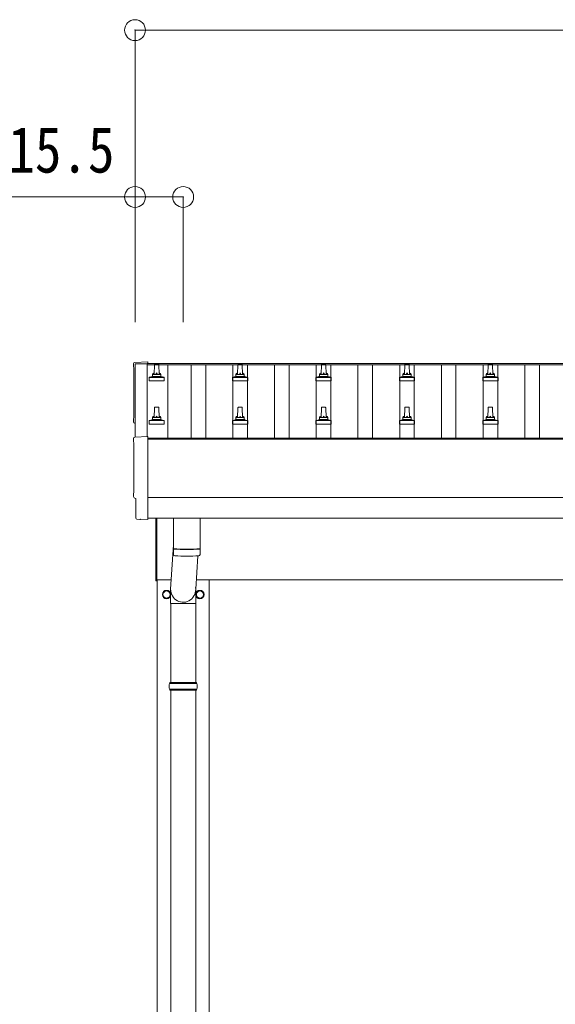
# Model space of a CAD drawing. Units: millimetres at full size, sheet at 1:50; details may follow other scales. Extents: x -14053 to 14053, y -9700 to 9700.
# Drawn here: x -9216 to -7932, y 1434 to 3795 of the extents above; entities that cross this region are included whole.
import ezdxf
from ezdxf.enums import TextEntityAlignment as Align

# ---------------------------------------------------------------- set-up
doc = ezdxf.new("R2010")
doc.units = ezdxf.units.MM
doc.header["$LTSCALE"] = 50
doc.header["$PDMODE"] = 32
doc.header["$PDSIZE"] = 50
for name, color, linetype, lineweight in [('0-2_建具', 4, 'Continuous', 9), ('0-5_仕上げ', 5, 'Continuous', 5), ('0-8_外構', 6, 'Continuous', 9), ('0-9_敷地', 7, 'Continuous', 9)]:
    doc.layers.add(name, color=color, linetype=linetype, lineweight=lineweight)
doc.styles.add('ＭＳ ゴシック', font='')
doc.styles.get('ＭＳ ゴシック').set_extended_font_data('MS Gothic')

msp = doc.modelspace()

# ---------------------------------------------------------------- linework, layer by layer
at = {"layer": '0-2_建具'}
for p, q in [((-8939.97, 2793.92), (-8939.97, 2969.96)), ((-8939.97, 2969.96), (-8910.97, 2969.96)), ((-8910.97, 2970.93), (-3510.47, 2970.93)), ((-8910.97, 2970.93), (-8910.97, 2967.34)), ((-8910.97, 2969.96), (-8910.97, 2795.44)), ((-8910.97, 2967.34), (-3487.97, 2967.34)), ((-8908.97, 2791.32), (-3510.47, 2791.32)), ((-8908.97, 2789.43), (-3487.97, 2789.43)), ((-3510.47, 2649.54), (-8908.97, 2649.54)), ((-8928.61, 2596.69), (-8935.53, 2597.05)), ((-8908.97, 2599.72), (-3510.47, 2599.72)), ((-8908.97, 2597.69), (-8908.97, 2596.69)), ((-8889.97, 2449.31), (-8889.97, 2599.72)), ((-8887.97, 2599.72), (-8887.97, 2449.31)), ((-8887.97, 2449.31), (-8889.97, 2449.31)), ((-8887.97, 2451.81), (-8853.17, 2451.81)), ((-8886.97, 2451.81), (-8886.97, -403.19)), ((-3510.01, 2451.81), (-8793.06, 2451.81)), ((-8761.97, -403.19), (-8761.97, 2451.81)), ((-8855.88, 2417.06), (-8855.98, 2417.06)), ((-8855.88, 2416.56), (-8855.98, 2416.56)), ((-8793.07, 2417.06), (-8792.97, 2417.06)), ((-8793.07, 2416.56), (-8792.97, 2416.56))]:
    msp.add_line(p, q, dxfattribs=at)
for points in [[(-8940.55, 2973.33), (-8908.97, 2974.98), (-8908.97, 2970.93)], [(-8940.55, 2793.89), (-8908.97, 2795.55), (-8908.97, 2597.69)], [(-8938.37, 2600.04), (-8938.37, 2647.07), (-8938.97, 2647.07)], [(-8927.86, 2596.96), (-8927.2, 2597.59), (-8908.97, 2596.69)]]:
    msp.add_lwpolyline(points, dxfattribs=at)
for points in [[(-8864.47, 2426.63), (-8872.97, 2421.72), (-8872.97, 2411.91), (-8864.47, 2407), (-8855.97, 2411.91), (-8855.97, 2421.72)], [(-8784.47, 2426.63), (-8775.97, 2421.72), (-8775.97, 2411.91), (-8784.47, 2407), (-8792.97, 2411.91), (-8792.97, 2421.72)]]:
    msp.add_lwpolyline(points, close=True, dxfattribs=at)
for centre, radius in [((-8864.47, 2416.81), 10), ((-8864.47, 2416.81), 8.5), ((-8784.47, 2416.81), 10), ((-8784.47, 2416.81), 8.5)]:
    msp.add_circle(centre, radius, dxfattribs=at)
for centre, start, end in [((-8864.47, 2416.81), 171.25399, 188.74601), ((-8864.47, 2416.81), 111.25399, 128.74601), ((-8864.47, 2416.81), 231.25399, 248.74601), ((-8864.47, 2416.81), 51.25399, 68.74601), ((-8864.47, 2416.81), 291.25399, 308.74601), ((-8864.47, 2416.81), 1.66581, 8.74601), ((-8864.47, 2416.81), 351.25399, 358.33419), ((-8784.47, 2416.81), 171.25399, 178.33419), ((-8784.47, 2416.81), 181.66581, 188.74601), ((-8784.47, 2416.81), 111.25399, 128.74601), ((-8784.47, 2416.81), 231.25399, 248.74601), ((-8784.47, 2416.81), 51.25399, 68.74601), ((-8784.47, 2416.81), 291.25399, 308.74601), ((-8784.47, 2416.81), 351.25399, 8.74601)]:
    msp.add_arc(centre, 8.6, start, end, dxfattribs=at)
for centre, major_axis, ratio, start_param, end_param in [((-8940.39, 2970.33), (-3, 0), 0.99863, 4.7647489, 6.2979817), ((-13706.25, 2899.9), (4763.38, 0), 0.99863, 6.2686928, 6.2979817), ((-8938.97, 2830.9), (-4.41, 0), 0.99863, 6.2686928, 7.6252171), ((-8940.39, 2790.9), (-3, 0), 0.99863, 4.7647489, 6.2979817), ((-13706.25, 2720.47), (4763.38, 0), 0.99863, 6.2686928, 6.2979817), ((-8938.97, 2651.47), (-4.41, 0), 0.99863, 6.2686928, 7.8539816), ((-8935.36, 2600.05), (-2.18, -2.07), 0.9974, 5.5252311, 7.0411395), ((-8928.55, 2597.69), (-0.727, -0.69), 0.9974, 0.7579542, 1.5707963)]:
    msp.add_ellipse(centre, major_axis=major_axis, ratio=ratio, start_param=start_param, end_param=end_param, dxfattribs=at)
at = {"layer": '0-5_仕上げ'}
for p, q in [((-8893.97, 2944.41), (-8893.25, 2967.93)), ((-8892.25, 2968.91), (-8883.7, 2968.91)), ((-8882.7, 2967.93), (-8881.97, 2944.41)), ((-8693.97, 2944.41), (-8693.25, 2967.93)), ((-8692.25, 2968.91), (-8683.7, 2968.91)), ((-8682.7, 2967.93), (-8681.97, 2944.41)), ((-8493.97, 2944.41), (-8493.25, 2967.93)), ((-8492.25, 2968.91), (-8483.7, 2968.91)), ((-8482.7, 2967.93), (-8481.97, 2944.41)), ((-8293.97, 2944.41), (-8293.25, 2967.93)), ((-8292.25, 2968.91), (-8283.7, 2968.91)), ((-8282.7, 2967.93), (-8281.97, 2944.41)), ((-8093.97, 2944.41), (-8093.25, 2967.93)), ((-8092.25, 2968.91), (-8083.7, 2968.91)), ((-8082.7, 2967.93), (-8081.97, 2944.41)), ((-8906.22, 2928.91), (-8906.22, 2936.62)), ((-8869.72, 2928.91), (-8906.22, 2928.91)), ((-8905.84, 2937.41), (-8870.11, 2937.41)), ((-8905.46, 2937.59), (-8898.74, 2939.22)), ((-8898.36, 2939.41), (-8877.59, 2939.41)), ((-8897.97, 2940.19), (-8897.97, 2944.41)), ((-8896.97, 2944.41), (-8878.97, 2944.41)), ((-8877.97, 2940.19), (-8877.97, 2944.41)), ((-8870.49, 2937.59), (-8877.21, 2939.22)), ((-8869.72, 2928.91), (-8869.72, 2936.62)), ((-8706.22, 2928.91), (-8706.22, 2936.62)), ((-8669.72, 2928.91), (-8706.22, 2928.91)), ((-8705.84, 2937.41), (-8670.11, 2937.41)), ((-8705.46, 2937.59), (-8698.74, 2939.22)), ((-8698.36, 2939.41), (-8677.59, 2939.41)), ((-8697.97, 2940.19), (-8697.97, 2944.41)), ((-8696.97, 2944.41), (-8678.97, 2944.41)), ((-8677.97, 2940.19), (-8677.97, 2944.41)), ((-8670.49, 2937.59), (-8677.21, 2939.22)), ((-8669.72, 2928.91), (-8669.72, 2936.62)), ((-8506.22, 2928.91), (-8506.22, 2936.62)), ((-8469.72, 2928.91), (-8506.22, 2928.91)), ((-8505.84, 2937.41), (-8470.11, 2937.41)), ((-8505.46, 2937.59), (-8498.74, 2939.22)), ((-8498.36, 2939.41), (-8477.59, 2939.41)), ((-8497.97, 2940.19), (-8497.97, 2944.41)), ((-8496.97, 2944.41), (-8478.97, 2944.41)), ((-8477.97, 2940.19), (-8477.97, 2944.41)), ((-8470.49, 2937.59), (-8477.21, 2939.22)), ((-8469.72, 2928.91), (-8469.72, 2936.62)), ((-8306.22, 2928.91), (-8306.22, 2936.62)), ((-8269.72, 2928.91), (-8306.22, 2928.91)), ((-8305.84, 2937.41), (-8270.11, 2937.41)), ((-8305.46, 2937.59), (-8298.74, 2939.22)), ((-8298.36, 2939.41), (-8277.59, 2939.41)), ((-8297.97, 2940.19), (-8297.97, 2944.41)), ((-8296.97, 2944.41), (-8278.97, 2944.41)), ((-8277.97, 2940.19), (-8277.97, 2944.41)), ((-8270.49, 2937.59), (-8277.21, 2939.22)), ((-8269.72, 2928.91), (-8269.72, 2936.62)), ((-8106.22, 2928.91), (-8106.22, 2936.62)), ((-8069.72, 2928.91), (-8106.22, 2928.91)), ((-8105.84, 2937.41), (-8070.11, 2937.41)), ((-8105.46, 2937.59), (-8098.74, 2939.22)), ((-8098.36, 2939.41), (-8077.59, 2939.41)), ((-8097.97, 2940.19), (-8097.97, 2944.41)), ((-8096.97, 2944.41), (-8078.97, 2944.41)), ((-8077.97, 2940.19), (-8077.97, 2944.41)), ((-8070.49, 2937.59), (-8077.21, 2939.22)), ((-8069.72, 2928.91), (-8069.72, 2936.62)), ((-8893.97, 2841.07), (-8893.25, 2864.6)), ((-8892.25, 2865.57), (-8883.7, 2865.57)), ((-8882.7, 2864.6), (-8881.97, 2841.07)), ((-8693.97, 2841.07), (-8693.25, 2864.6)), ((-8692.25, 2865.57), (-8683.7, 2865.57)), ((-8682.7, 2864.6), (-8681.97, 2841.07)), ((-8493.97, 2841.07), (-8493.25, 2864.6)), ((-8492.25, 2865.57), (-8483.7, 2865.57)), ((-8482.7, 2864.6), (-8481.97, 2841.07)), ((-8293.97, 2841.07), (-8293.25, 2864.6)), ((-8292.25, 2865.57), (-8283.7, 2865.57)), ((-8282.7, 2864.6), (-8281.97, 2841.07)), ((-8093.97, 2841.07), (-8093.25, 2864.6)), ((-8092.25, 2865.57), (-8083.7, 2865.57)), ((-8082.7, 2864.6), (-8081.97, 2841.07)), ((-8906.22, 2825.57), (-8906.22, 2833.29)), ((-8905.84, 2834.07), (-8870.11, 2834.07)), ((-8905.46, 2834.26), (-8898.74, 2835.89)), ((-8898.36, 2836.07), (-8877.59, 2836.07)), ((-8897.97, 2836.86), (-8897.97, 2841.07)), ((-8896.97, 2841.07), (-8878.97, 2841.07)), ((-8877.97, 2836.86), (-8877.97, 2841.07)), ((-8870.49, 2834.26), (-8877.21, 2835.89)), ((-8869.72, 2825.57), (-8869.72, 2833.29)), ((-8706.22, 2825.57), (-8706.22, 2833.29)), ((-8705.84, 2834.07), (-8670.11, 2834.07)), ((-8705.46, 2834.26), (-8698.74, 2835.89)), ((-8698.36, 2836.07), (-8677.59, 2836.07)), ((-8697.97, 2836.86), (-8697.97, 2841.07)), ((-8696.97, 2841.07), (-8678.97, 2841.07)), ((-8677.97, 2836.86), (-8677.97, 2841.07)), ((-8670.49, 2834.26), (-8677.21, 2835.89)), ((-8669.72, 2825.57), (-8669.72, 2833.29)), ((-8506.22, 2825.57), (-8506.22, 2833.29)), ((-8505.84, 2834.07), (-8470.11, 2834.07)), ((-8505.46, 2834.26), (-8498.74, 2835.89)), ((-8498.36, 2836.07), (-8477.59, 2836.07)), ((-8497.97, 2836.86), (-8497.97, 2841.07)), ((-8496.97, 2841.07), (-8478.97, 2841.07)), ((-8477.97, 2836.86), (-8477.97, 2841.07)), ((-8470.49, 2834.26), (-8477.21, 2835.89)), ((-8469.72, 2825.57), (-8469.72, 2833.29)), ((-8306.22, 2825.57), (-8306.22, 2833.29)), ((-8305.84, 2834.07), (-8270.11, 2834.07)), ((-8305.46, 2834.26), (-8298.74, 2835.89)), ((-8298.36, 2836.07), (-8277.59, 2836.07)), ((-8297.97, 2836.86), (-8297.97, 2841.07)), ((-8296.97, 2841.07), (-8278.97, 2841.07)), ((-8277.97, 2836.86), (-8277.97, 2841.07)), ((-8270.49, 2834.26), (-8277.21, 2835.89)), ((-8269.72, 2825.57), (-8269.72, 2833.29)), ((-8106.22, 2825.57), (-8106.22, 2833.29)), ((-8105.84, 2834.07), (-8070.11, 2834.07)), ((-8105.46, 2834.26), (-8098.74, 2835.89)), ((-8098.36, 2836.07), (-8077.59, 2836.07)), ((-8097.97, 2836.86), (-8097.97, 2841.07)), ((-8096.97, 2841.07), (-8078.97, 2841.07)), ((-8077.97, 2836.86), (-8077.97, 2841.07)), ((-8070.49, 2834.26), (-8077.21, 2835.89)), ((-8069.72, 2825.57), (-8069.72, 2833.29)), ((-8869.72, 2825.57), (-8906.22, 2825.57)), ((-8669.72, 2825.57), (-8706.22, 2825.57)), ((-8469.72, 2825.57), (-8506.22, 2825.57)), ((-8269.72, 2825.57), (-8306.22, 2825.57)), ((-8069.72, 2825.57), (-8106.22, 2825.57))]:
    msp.add_line(p, q, dxfattribs=at)
at = {"layer": '0-5_仕上げ', "color": 4, "lineweight": 9}
for p, q in [((-8861.47, 2967.34), (-8861.47, 2791.32)), ((-8805.47, 2791.32), (-8805.47, 2967.34)), ((-8770.47, 2791.32), (-8770.47, 2967.34)), ((-8705.47, 2791.32), (-8705.47, 2967.34)), ((-8670.47, 2791.32), (-8670.47, 2967.34)), ((-8605.47, 2791.32), (-8605.47, 2967.34)), ((-8570.47, 2791.32), (-8570.47, 2967.34)), ((-8505.47, 2791.32), (-8505.47, 2967.34)), ((-8470.47, 2791.32), (-8470.47, 2967.34)), ((-8405.47, 2791.32), (-8405.47, 2967.34)), ((-8370.47, 2791.32), (-8370.47, 2967.34)), ((-8305.47, 2791.32), (-8305.47, 2967.34)), ((-8270.47, 2791.32), (-8270.47, 2967.34)), ((-8205.47, 2791.32), (-8205.47, 2967.34)), ((-8170.47, 2791.32), (-8170.47, 2967.34)), ((-8105.47, 2791.32), (-8105.47, 2967.34)), ((-8070.47, 2791.32), (-8070.47, 2967.34)), ((-8005.47, 2791.32), (-8005.47, 2967.34)), ((-7970.47, 2791.32), (-7970.47, 2967.34))]:
    msp.add_line(p, q, dxfattribs=at)
at = {"layer": '0-5_仕上げ'}
for centre, radius, start, end in [((-8892.25, 2967.91), 1, 90, 178.60509), ((-8883.7, 2967.91), 1, 1.39491, 90), ((-8692.25, 2967.91), 1, 90, 178.60509), ((-8683.7, 2967.91), 1, 1.39491, 90), ((-8492.25, 2967.91), 1, 90, 178.60509), ((-8483.7, 2967.91), 1, 1.39491, 90), ((-8292.25, 2967.91), 1, 90, 178.60509), ((-8283.7, 2967.91), 1, 1.39491, 90), ((-8092.25, 2967.91), 1, 90, 178.60509), ((-8083.7, 2967.91), 1, 1.39491, 90), ((-8905.22, 2936.62), 1, 103.62699, 180), ((-8898.97, 2940.19), 1, 283.62699, 0), ((-8893.89, 2943.77), 4.13, 90, 171.17633), ((-8896.97, 2943.41), 1, 90, 180), ((-8884.64, 2944.41), 4.83, 133.60282, 180), ((-8891.31, 2944.41), 4.83, 0, 46.39718), ((-8882.06, 2943.77), 4.13, 8.82367, 90), ((-8878.97, 2943.41), 1, 0, 90), ((-8876.97, 2940.19), 1, 180, 256.37301), ((-8870.72, 2936.62), 1, 0, 76.37301), ((-8705.22, 2936.62), 1, 103.62699, 180), ((-8698.97, 2940.19), 1, 283.62699, 0), ((-8693.89, 2943.77), 4.13, 90, 171.17633), ((-8696.97, 2943.41), 1, 90, 180), ((-8684.64, 2944.41), 4.83, 133.60282, 180), ((-8691.31, 2944.41), 4.83, 0, 46.39718), ((-8682.06, 2943.77), 4.13, 8.82367, 90), ((-8678.97, 2943.41), 1, 0, 90), ((-8676.97, 2940.19), 1, 180, 256.37301), ((-8670.72, 2936.62), 1, 0, 76.37301), ((-8505.22, 2936.62), 1, 103.62699, 180), ((-8498.97, 2940.19), 1, 283.62699, 0), ((-8493.89, 2943.77), 4.13, 90, 171.17633), ((-8496.97, 2943.41), 1, 90, 180), ((-8484.64, 2944.41), 4.83, 133.60282, 180), ((-8491.31, 2944.41), 4.83, 0, 46.39718), ((-8482.06, 2943.77), 4.13, 8.82367, 90), ((-8478.97, 2943.41), 1, 0, 90), ((-8476.97, 2940.19), 1, 180, 256.37301), ((-8470.72, 2936.62), 1, 0, 76.37301), ((-8305.22, 2936.62), 1, 103.62699, 180), ((-8298.97, 2940.19), 1, 283.62699, 0), ((-8293.89, 2943.77), 4.13, 90, 171.17633), ((-8296.97, 2943.41), 1, 90, 180), ((-8284.64, 2944.41), 4.83, 133.60282, 180), ((-8291.31, 2944.41), 4.83, 0, 46.39718), ((-8282.06, 2943.77), 4.13, 8.82367, 90), ((-8278.97, 2943.41), 1, 0, 90), ((-8276.97, 2940.19), 1, 180, 256.37301), ((-8270.72, 2936.62), 1, 0, 76.37301), ((-8105.22, 2936.62), 1, 103.62699, 180), ((-8098.97, 2940.19), 1, 283.62699, 0), ((-8093.89, 2943.77), 4.13, 90, 171.17633), ((-8096.97, 2943.41), 1, 90, 180), ((-8084.64, 2944.41), 4.83, 133.60282, 180), ((-8091.31, 2944.41), 4.83, 0, 46.39718), ((-8082.06, 2943.77), 4.13, 8.82367, 90), ((-8078.97, 2943.41), 1, 0, 90), ((-8076.97, 2940.19), 1, 180, 256.37301), ((-8070.72, 2936.62), 1, 0, 76.37301), ((-8892.25, 2864.57), 1, 90, 178.60509), ((-8883.7, 2864.57), 1, 1.39491, 90), ((-8692.25, 2864.57), 1, 90, 178.60509), ((-8683.7, 2864.57), 1, 1.39491, 90), ((-8492.25, 2864.57), 1, 90, 178.60509), ((-8483.7, 2864.57), 1, 1.39491, 90), ((-8292.25, 2864.57), 1, 90, 178.60509), ((-8283.7, 2864.57), 1, 1.39491, 90), ((-8092.25, 2864.57), 1, 90, 178.60509), ((-8083.7, 2864.57), 1, 1.39491, 90), ((-8905.22, 2833.29), 1, 103.62699, 180), ((-8898.97, 2836.86), 1, 283.62699, 0), ((-8893.89, 2840.44), 4.13, 90, 171.17633), ((-8896.97, 2840.07), 1, 90, 180), ((-8884.64, 2841.07), 4.83, 133.60282, 180), ((-8891.31, 2841.07), 4.83, 0, 46.39718), ((-8882.06, 2840.44), 4.13, 8.82367, 90), ((-8878.97, 2840.07), 1, 0, 90), ((-8876.97, 2836.86), 1, 180, 256.37301), ((-8870.72, 2833.29), 1, 0, 76.37301), ((-8705.22, 2833.29), 1, 103.62699, 180), ((-8698.97, 2836.86), 1, 283.62699, 0), ((-8693.89, 2840.44), 4.13, 90, 171.17633), ((-8696.97, 2840.07), 1, 90, 180), ((-8684.64, 2841.07), 4.83, 133.60282, 180), ((-8691.31, 2841.07), 4.83, 0, 46.39718), ((-8682.06, 2840.44), 4.13, 8.82367, 90), ((-8678.97, 2840.07), 1, 0, 90), ((-8676.97, 2836.86), 1, 180, 256.37301), ((-8670.72, 2833.29), 1, 0, 76.37301), ((-8505.22, 2833.29), 1, 103.62699, 180), ((-8498.97, 2836.86), 1, 283.62699, 0), ((-8493.89, 2840.44), 4.13, 90, 171.17633), ((-8496.97, 2840.07), 1, 90, 180), ((-8484.64, 2841.07), 4.83, 133.60282, 180), ((-8491.31, 2841.07), 4.83, 0, 46.39718), ((-8482.06, 2840.44), 4.13, 8.82367, 90), ((-8478.97, 2840.07), 1, 0, 90), ((-8476.97, 2836.86), 1, 180, 256.37301), ((-8470.72, 2833.29), 1, 0, 76.37301), ((-8305.22, 2833.29), 1, 103.62699, 180), ((-8298.97, 2836.86), 1, 283.62699, 0), ((-8293.89, 2840.44), 4.13, 90, 171.17633), ((-8296.97, 2840.07), 1, 90, 180), ((-8284.64, 2841.07), 4.83, 133.60282, 180), ((-8291.31, 2841.07), 4.83, 0, 46.39718), ((-8282.06, 2840.44), 4.13, 8.82367, 90), ((-8278.97, 2840.07), 1, 0, 90), ((-8276.97, 2836.86), 1, 180, 256.37301), ((-8270.72, 2833.29), 1, 0, 76.37301), ((-8105.22, 2833.29), 1, 103.62699, 180), ((-8098.97, 2836.86), 1, 283.62699, 0), ((-8093.89, 2840.44), 4.13, 90, 171.17633), ((-8096.97, 2840.07), 1, 90, 180), ((-8084.64, 2841.07), 4.83, 133.60282, 180), ((-8091.31, 2841.07), 4.83, 0, 46.39718), ((-8082.06, 2840.44), 4.13, 8.82367, 90), ((-8078.97, 2840.07), 1, 0, 90), ((-8076.97, 2836.86), 1, 180, 256.37301), ((-8070.72, 2833.29), 1, 0, 76.37301)]:
    msp.add_arc(centre, radius, start, end, dxfattribs=at)
at = {"layer": '0-8_外構'}
for p, q in [((-8939.97, 3769.93), (-8939.97, 3069.93)), ((-1635.97, 3769.93), (-8939.97, 3769.93)), ((-8939.97, 3369.93), (-9351.08, 3369.93)), ((-8939.97, 3369.93), (-8939.97, 3069.93)), ((-8939.97, 3369.93), (-8824.47, 3369.93)), ((-8824.47, 3369.93), (-8824.47, 3069.93))]:
    msp.add_line(p, q, dxfattribs=at)
for p in [(-8939.97, 3769.93), (-8939.97, 3369.93), (-8824.47, 3369.93)]:
    msp.add_point(p, dxfattribs=at)
at = {"layer": '0-9_敷地'}
for p, q in [((-8847.97, 2599.72), (-8847.97, 2526.66)), ((-8783.97, 2599.72), (-8783.97, 2526.66)), ((-8847.97, 2536.24), (-8854.53, 2429.77)), ((-8843.5, 2526.38), (-8843.48, 2525.38)), ((-8788.45, 2526.38), (-8788.47, 2525.38)), ((-8847.78, 2512.68), (-8848, 2525.66)), ((-8789.51, 2509.39), (-8794.42, 2429.77)), ((-8783.94, 2525.66), (-8784.17, 2512.68)), ((-8854.62, 2395.11), (-8854.62, 2429.77)), ((-8794.32, 2395.11), (-8794.32, 2429.77)), ((-8854.62, 2395.11), (-8824.47, 2395.11)), ((-8854.47, 2395.11), (-8854.47, 2205.81)), ((-8794.32, 2395.11), (-8824.47, 2395.11)), ((-8794.47, 2395.11), (-8794.47, 2205.81)), ((-8791.47, 2203.81), (-8857.47, 2203.81)), ((-8792.47, 2205.81), (-8856.47, 2205.81)), ((-8856.47, 2205.81), (-8856.47, 2203.81)), ((-8792.47, 2205.81), (-8792.47, 2203.81)), ((-8791.47, 2189.81), (-8857.47, 2189.81)), ((-8856.47, 2187.81), (-8856.47, 2189.81)), ((-8792.47, 2187.81), (-8856.47, 2187.81)), ((-8854.47, 2187.81), (-8854.47, 1255.81)), ((-8794.47, 2187.81), (-8794.47, 1255.81)), ((-8792.47, 2187.81), (-8792.47, 2189.81))]:
    msp.add_line(p, q, dxfattribs=at)
for centre, radius, start, end in [((-8815.97, 3006.39), 480.8, 266.18381, 273.81619), ((-8815.97, 3005.39), 480.8, 266.18381, 273.81619), ((-8844.35, 2512.91), 3.43, 183.91307, 262.91645), ((-8815.98, 3028.38), 519.67, 266.82357, 273.17802), ((-8787.59, 2512.91), 3.43, 277.00994, 356.09787), ((-8808.72, 2196.81), 49.25, 171.82876, 180.00002), ((-8808.72, 2196.81), 49.25, 180.00002, 188.17127), ((-8840.22, 2196.81), 49.25, 359.99998, 8.17124), ((-8840.22, 2196.81), 49.25, 351.82873, 359.99998)]:
    msp.add_arc(centre, radius, start, end, dxfattribs=at)
msp.add_ellipse((-8824.47, 2429.77), major_axis=(0, -31.56), ratio=0.952301, start_param=4.712389, end_param=7.9831455, dxfattribs=at)

# ---------------------------------------------------------------- texts
at = {"layer": '0-8_外構', "color": 7, "style": 'ＭＳ ゴシック', "width": 0.85}
msp.add_text('115.5', height=110, dxfattribs=at).set_placement((-9307.2, 3395.36), align=Align.BOTTOM_LEFT)

doc.saveas('drawing.dxf')
